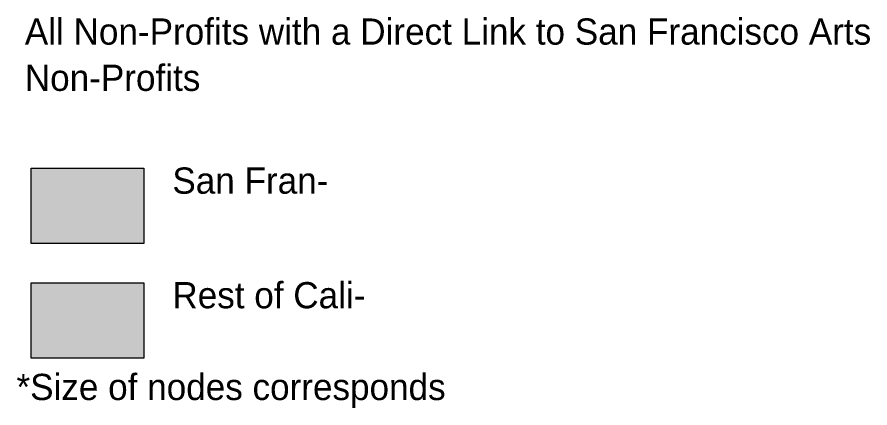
# Model space of a CAD drawing. Header units: millimetres. Extents: x -17.3 to 32.9, y -10.4 to 22.9.
# Drawn here: x -17.29 to -9.92, y -10.44 to -7.06 of the extents above; entities that cross this region are included whole.
import ezdxf

# ---------------------------------------------------------------- set-up
doc = ezdxf.new("R2010")
doc.units = ezdxf.units.MM
doc.header["$MEASUREMENT"] = 0
doc.layers.add('Legend', color=7, linetype='Continuous', true_color=0x000000)
doc.layers.add('text', color=7, linetype='Continuous', true_color=0x000000)

# ---------------------------------------------------------------- blocks, each defined once
blk = doc.blocks.new('block 3')
at = {"layer": 'Legend', "true_color": 0xb2b2b2, "extrusion": (0, 0, -1)}
blk.add_hatch(color=253, dxfattribs=at).paths.add_polyline_path([(16.1918, -10.0069), (17.1641, -10.0069), (17.1641, -9.3542), (16.1918, -9.3542)], flags=0)
at = {"layer": 'Legend', "lineweight": 0}
blk.add_lwpolyline([(-16.1918, -10.0069), (-17.1641, -10.0069), (-17.1641, -9.3542), (-16.1918, -9.3542)], close=True, dxfattribs=at)
blk = doc.blocks.new('block 2')
at = {"layer": 'Legend', "true_color": 0xff8b00, "extrusion": (0, 0, -1)}
blk.add_hatch(color=30, dxfattribs=at).paths.add_polyline_path([(16.1918, -9.0159), (17.1641, -9.0159), (17.1641, -8.3631), (16.1918, -8.3631)], flags=0)
at = {"layer": 'Legend', "lineweight": 0}
blk.add_lwpolyline([(-16.1918, -9.0159), (-17.1641, -9.0159), (-17.1641, -8.3631), (-16.1918, -8.3631)], close=True, dxfattribs=at)

msp = doc.modelspace()

# ---------------------------------------------------------------- block references
at = {"layer": 'Legend'}
for name in ['block 2', 'block 3']:
    msp.add_blockref(name, (0, 0), dxfattribs=at)

# ---------------------------------------------------------------- texts
at = {"layer": 'text', "color": 254, "true_color": 0xe6e7e8, "char_height": 0.226667, "attachment_point": 7, "line_spacing_factor": 0.963855}
for s, insert, width in [('\\fCentury Gothic;All Non-Profits with a Direct Link to San Francisco Arts', (-17.2197, -7.2982), 8.10443), ('\\fCentury Gothic;Non-Profits', (-17.2197, -7.6982), 1.791398), ('\\fCentury Gothic;San Fran-', (-15.9453, -8.5869), 1.617376), ('\\fCentury Gothic;Rest of Cali-', (-15.9453, -9.578), 1.98443), ('\\fCentury Gothic;*Size of nodes corresponds', (-17.2916, -10.4365), 4.251097)]:
    msp.add_mtext(s, dxfattribs=dict(at, insert=insert, width=width))

doc.saveas('drawing.dxf')
